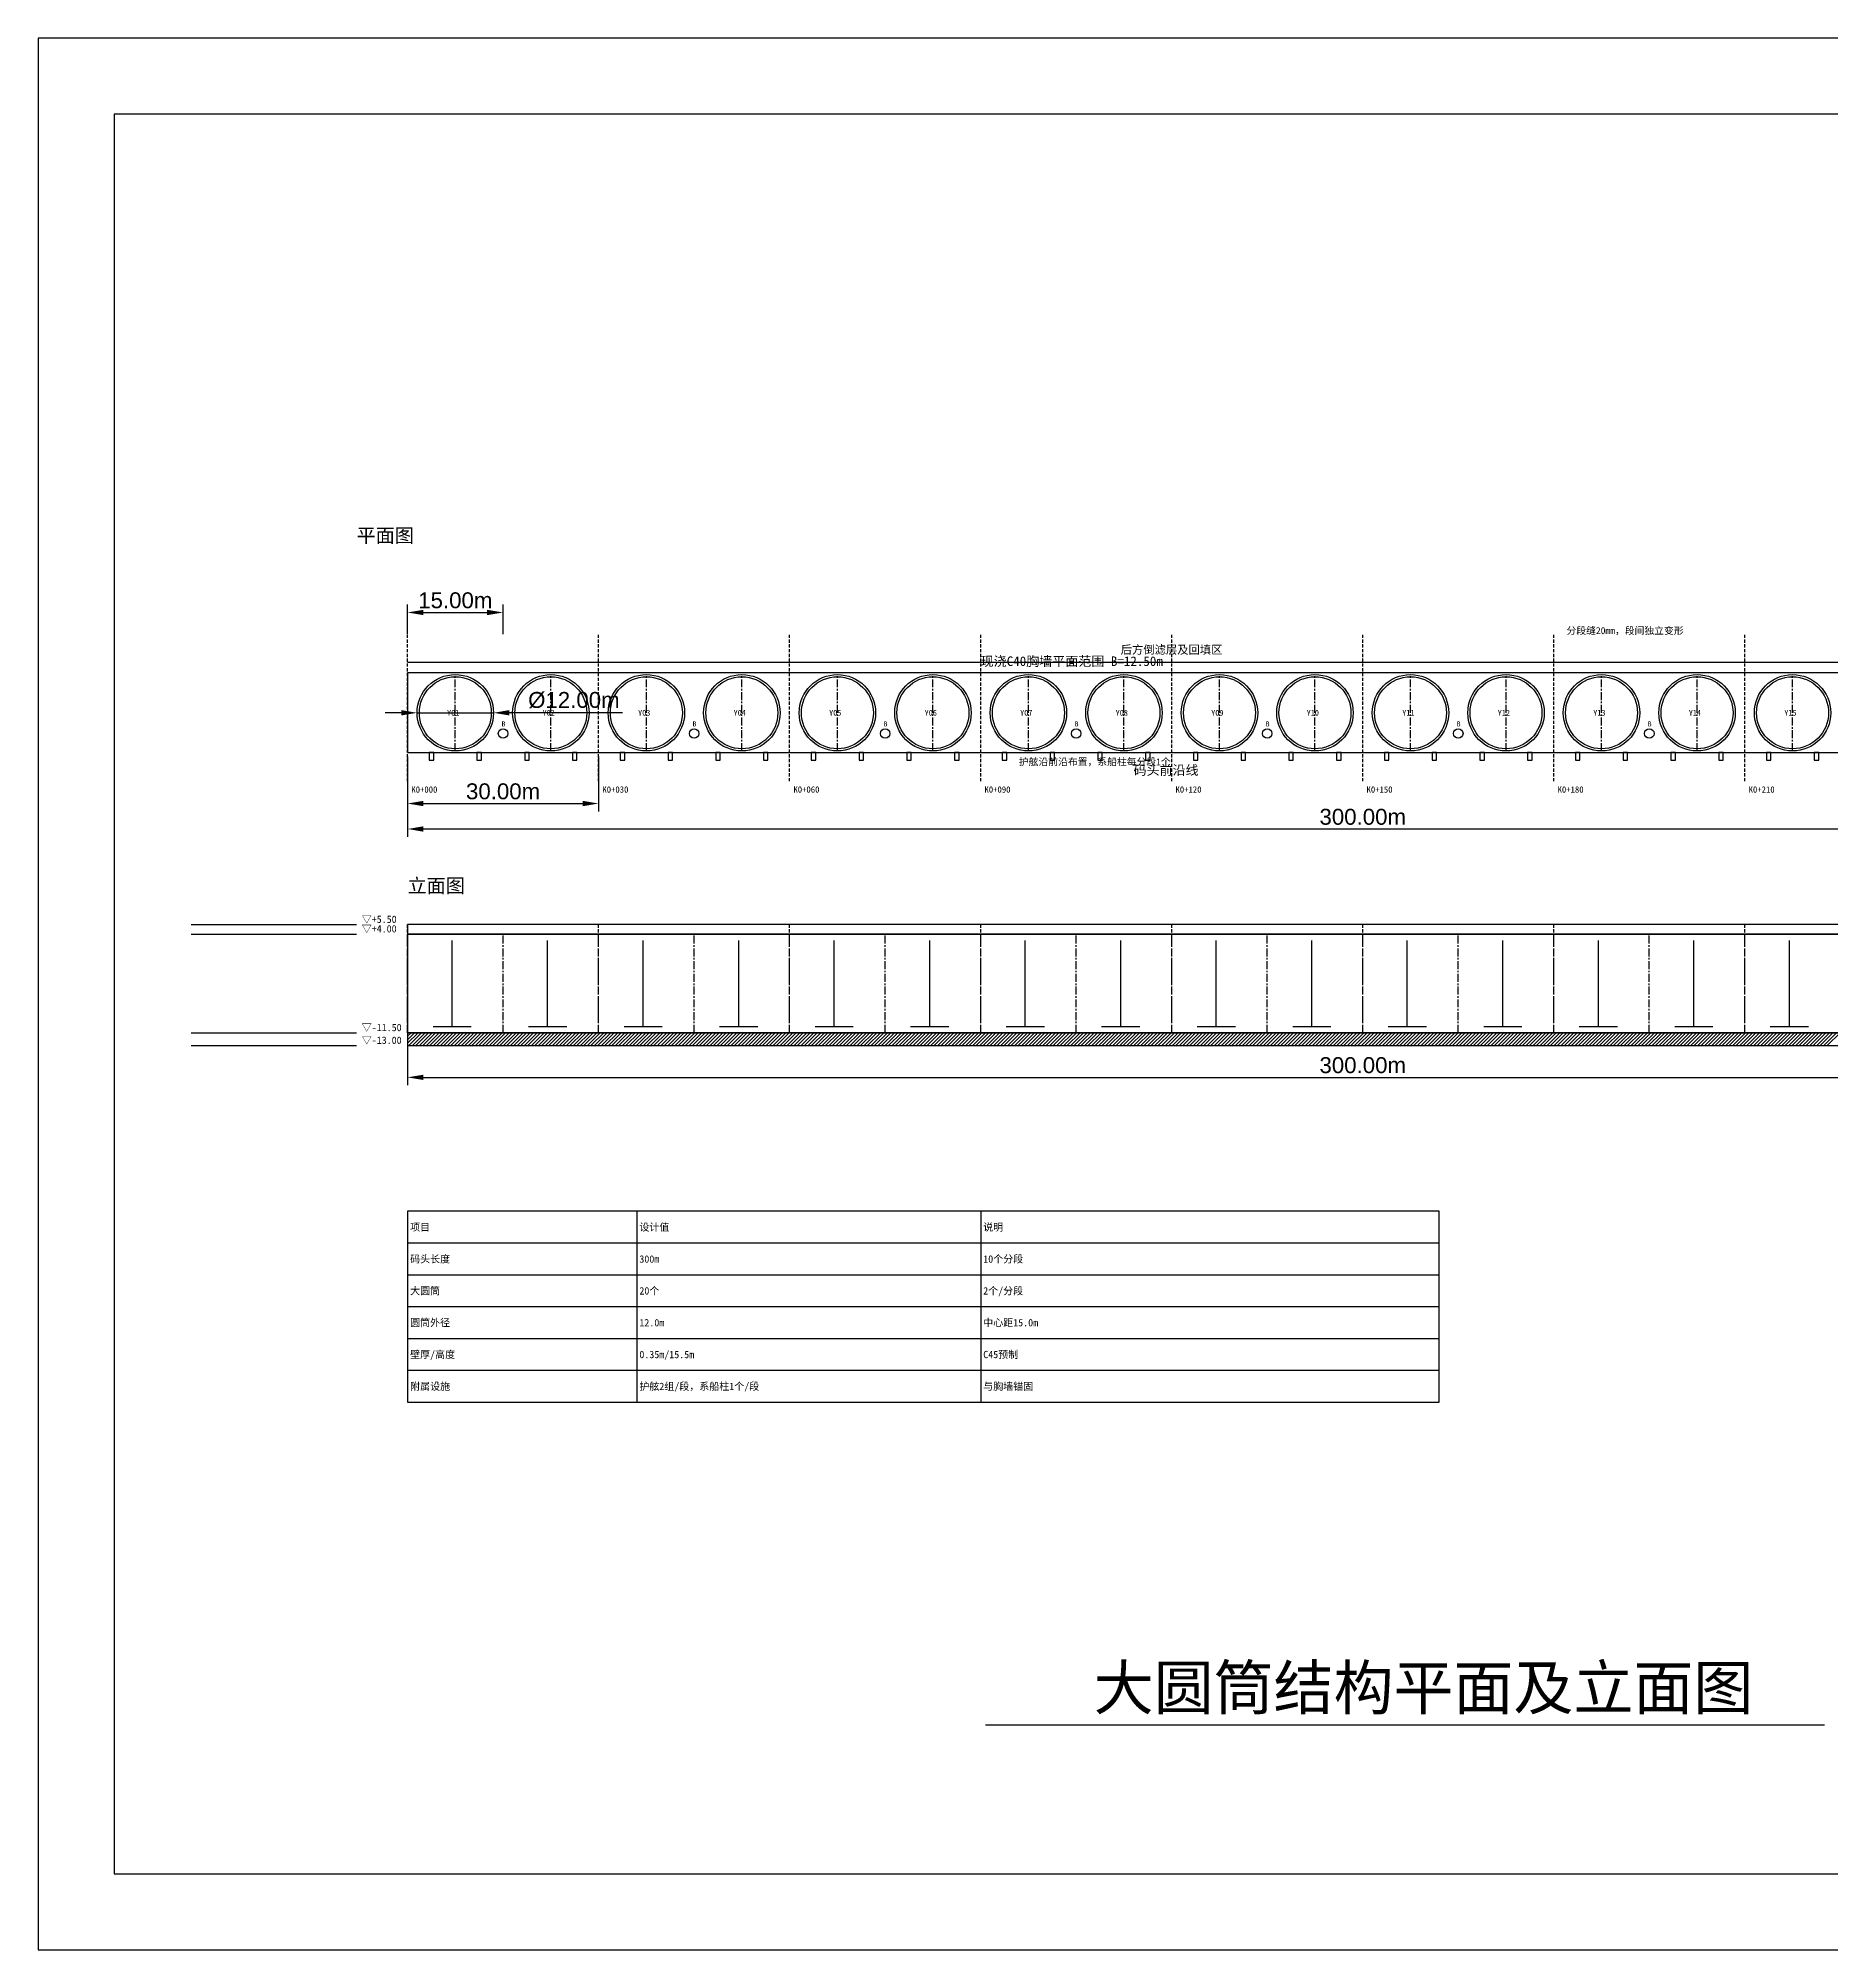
# Model space of a CAD drawing. Header units: metres. Extents: x -58 to 367, y -188 to 112.
# Drawn here: x -58 to 223.5, y -188 to 112.2 of the extents above; entities that cross this region are included whole.
import ezdxf

# ---------------------------------------------------------------- set-up
doc = ezdxf.new("R2010")
doc.units = ezdxf.units.M
doc.linetypes.add('CENTER', pattern=[2, 1.25, -0.25, 0.25, -0.25])
doc.linetypes.add('DASHED', pattern=[0.75, 0.5, -0.25])
for name, color, linetype in [('BACKFILL', 7, 'Continuous'), ('BORDER', 7, 'Continuous'), ('CENTER', 7, 'Continuous'), ('CUT', 7, 'Continuous'), ('CYLINDER', 7, 'Continuous'), ('DIM', 7, 'Continuous'), ('EQUIPMENT', 7, 'Continuous'), ('FOUNDATION', 7, 'Continuous'), ('HATCH', 7, 'Continuous'), ('LEVEL', 7, 'Continuous'), ('STRUCTURE', 7, 'Continuous'), ('TEXT', 7, 'Continuous')]:
    doc.layers.add(name, color=color, linetype=linetype)
doc.styles.add('CN-SIMSUN', font='SimSun.ttf')
doc.styles.get("Standard").update_dxf_attribs({"font": 'arial.ttf'})
doc.dimstyles.new('ISO-25', dxfattribs={"dimtxt": 2.5, "dimasz": 2.5, "dimexe": 1.25, "dimexo": 0.625, "dimtad": 1, "dimtxsty": 'Standard', "dimcen": 2.5, "dimadec": 0, "dimazin": 0, "dimtfac": 1, "dimtmove": 0, "dimatfit": 3, "dimfxl": 1, "dimarcsym": 0})

# ---------------------------------------------------------------- blocks, each defined once
blk = doc.blocks.new('*D1')
at = {"layer": 'Defpoints', "color": 0, "transparency": 16777216}
for p in [(0, 0), (300, 0), (300, -12)]:
    blk.add_point(p, dxfattribs=at)
at = {"layer": 'DIM', "color": 0, "lineweight": -2, "transparency": 16777216}
for p, q in [((0, -0.62), (0, -13.25)), ((300, -0.62), (300, -13.25)), ((2.5, -12), (297.5, -12))]:
    blk.add_line(p, q, dxfattribs=at)
at = {"layer": 'DIM', "color": 0, "transparency": 16777216}
for points in [[(2.5, -11.58), (2.5, -12.42), (0, -12)], [(297.5, -11.58), (297.5, -12.42), (300, -12)]]:
    blk.add_solid(points, dxfattribs=at)
at = {"layer": 'DIM', "color": 0, "transparency": 16777216, "insert": (150, -10.1), "char_height": 2.5, "attachment_point": 5}
blk.add_mtext('300.00m', dxfattribs=at)
blk = doc.blocks.new('*D2')
at = {"layer": 'Defpoints', "color": 0, "transparency": 16777216}
for p in [(0, 0), (30, 0), (30, -8)]:
    blk.add_point(p, dxfattribs=at)
at = {"layer": 'DIM', "color": 0, "lineweight": -2, "transparency": 16777216}
for p, q in [((0, -0.62), (0, -9.25)), ((30, -0.62), (30, -9.25)), ((2.5, -8), (27.5, -8))]:
    blk.add_line(p, q, dxfattribs=at)
at = {"layer": 'DIM', "color": 0, "transparency": 16777216}
for points in [[(2.5, -7.58), (2.5, -8.42), (0, -8)], [(27.5, -7.58), (27.5, -8.42), (30, -8)]]:
    blk.add_solid(points, dxfattribs=at)
at = {"layer": 'DIM', "color": 0, "transparency": 16777216, "insert": (15, -6.1), "char_height": 2.5, "attachment_point": 5}
blk.add_mtext('30.00m', dxfattribs=at)
blk = doc.blocks.new('*D3')
at = {"layer": 'Defpoints', "color": 0, "transparency": 16777216}
for p in [(15, 22), (0, 18), (15, 18)]:
    blk.add_point(p, dxfattribs=at)
at = {"layer": 'DIM', "color": 0, "lineweight": -2, "transparency": 16777216}
for p, q in [((0, 18.62), (0, 23.25)), ((2.5, 22), (12.5, 22)), ((15, 18.62), (15, 23.25))]:
    blk.add_line(p, q, dxfattribs=at)
at = {"layer": 'DIM', "color": 0, "transparency": 16777216}
for points in [[(2.5, 22.42), (2.5, 21.58), (0, 22)], [(12.5, 22.42), (12.5, 21.58), (15, 22)]]:
    blk.add_solid(points, dxfattribs=at)
at = {"layer": 'DIM', "color": 0, "transparency": 16777216, "insert": (7.5, 23.9), "char_height": 2.5, "attachment_point": 5}
blk.add_mtext('15.00m', dxfattribs=at)
blk = doc.blocks.new('*D5')
at = {"layer": 'Defpoints', "color": 0, "transparency": 16777216}
for p in [(1.5, 6.25), (13.5, 6.25)]:
    blk.add_point(p, dxfattribs=at)
at = {"layer": 'DIM', "color": 0, "lineweight": -2, "transparency": 16777216}
for p, q in [((-1, 6.25), (-3.5, 6.25)), ((1.5, 6.25), (13.5, 6.25)), ((33.75, 6.25), (16, 6.25))]:
    blk.add_line(p, q, dxfattribs=at)
at = {"layer": 'DIM', "color": 0, "transparency": 16777216}
for points in [[(-1, 6.67), (-1, 5.83), (1.5, 6.25)], [(16, 6.67), (16, 5.83), (13.5, 6.25)]]:
    blk.add_solid(points, dxfattribs=at)
at = {"layer": 'DIM', "color": 0, "transparency": 16777216, "insert": (26.12, 8.22), "char_height": 2.5, "attachment_point": 5}
blk.add_mtext('%%c12.00m', dxfattribs=at)
blk = doc.blocks.new('*D7')
at = {"layer": 'Defpoints', "color": 0, "transparency": 16777216}
for p in [(0, -44), (300, -44), (300, -51)]:
    blk.add_point(p, dxfattribs=at)
at = {"layer": 'DIM', "color": 0, "lineweight": -2, "transparency": 16777216}
for p, q in [((0, -44.62), (0, -52.25)), ((300, -44.62), (300, -52.25)), ((2.5, -51), (297.5, -51))]:
    blk.add_line(p, q, dxfattribs=at)
at = {"layer": 'DIM', "color": 0, "transparency": 16777216}
for points in [[(2.5, -50.58), (2.5, -51.42), (0, -51)], [(297.5, -50.58), (297.5, -51.42), (300, -51)]]:
    blk.add_solid(points, dxfattribs=at)
at = {"layer": 'DIM', "color": 0, "transparency": 16777216, "insert": (150, -49.1), "char_height": 2.5, "attachment_point": 5}
blk.add_mtext('300.00m', dxfattribs=at)

msp = doc.modelspace()

# ---------------------------------------------------------------- linework, layer by layer
at = {"layer": 'BACKFILL'}
msp.add_line((0, 14.2), (300, 14.2), dxfattribs=at)
at = {"layer": 'BORDER'}
for p, q in [((36, -72), (36, -102)), ((90, -72), (90, -102)), ((0, -77), (162, -77)), ((0, -82), (162, -82)), ((0, -87), (162, -87)), ((0, -92), (162, -92)), ((0, -97), (162, -97)), ((90.75, -152.701), (222.5, -152.701))]:
    msp.add_line(p, q, dxfattribs=at)
for points in [[(-58, -188), (367, -188), (367, 112.178), (-58, 112.178), (-58, -188)], [(-46.1, -176.1), (355.1, -176.1), (355.1, 100.278), (-46.1, 100.278), (-46.1, -176.1)], [(0, -102), (162, -102), (162, -72), (0, -72), (0, -102)]]:
    msp.add_lwpolyline(points, close=True, dxfattribs=at)
at = {"layer": 'CENTER', "linetype": 'CENTER'}
for p, q in [((7.5, 0.25), (7.5, 12.25)), ((22.5, 0.25), (22.5, 12.25)), ((37.5, 0.25), (37.5, 12.25)), ((52.5, 0.25), (52.5, 12.25)), ((67.5, 0.25), (67.5, 12.25)), ((82.5, 0.25), (82.5, 12.25)), ((97.5, 0.25), (97.5, 12.25)), ((112.5, 0.25), (112.5, 12.25)), ((127.5, 0.25), (127.5, 12.25)), ((142.5, 0.25), (142.5, 12.25)), ((157.5, 0.25), (157.5, 12.25)), ((172.5, 0.25), (172.5, 12.25)), ((187.5, 0.25), (187.5, 12.25)), ((202.5, 0.25), (202.5, 12.25)), ((217.5, 0.25), (217.5, 12.25)), ((0, -44), (0, -28.5)), ((15, -44), (15, -28.5)), ((30, -44), (30, -28.5)), ((45, -44), (45, -28.5)), ((60, -44), (60, -28.5)), ((75, -44), (75, -28.5)), ((90, -44), (90, -28.5)), ((105, -44), (105, -28.5)), ((120, -44), (120, -28.5)), ((135, -44), (135, -28.5)), ((150, -44), (150, -28.5)), ((165, -44), (165, -28.5)), ((180, -44), (180, -28.5)), ((195, -44), (195, -28.5)), ((210, -44), (210, -28.5))]:
    msp.add_line(p, q, dxfattribs=at)
at = {"layer": 'CENTER'}
for p, q in [((7, -43), (7, -29.5)), ((22, -43), (22, -29.5)), ((37, -43), (37, -29.5)), ((52, -43), (52, -29.5)), ((67, -43), (67, -29.5)), ((82, -43), (82, -29.5)), ((97, -43), (97, -29.5)), ((112, -43), (112, -29.5)), ((127, -43), (127, -29.5)), ((142, -43), (142, -29.5)), ((157, -43), (157, -29.5)), ((172, -43), (172, -29.5)), ((187, -43), (187, -29.5)), ((202, -43), (202, -29.5)), ((217, -43), (217, -29.5)), ((4, -43), (10, -43)), ((19, -43), (25, -43)), ((34, -43), (40, -43)), ((49, -43), (55, -43)), ((64, -43), (70, -43)), ((79, -43), (85, -43)), ((94, -43), (100, -43)), ((109, -43), (115, -43)), ((124, -43), (130, -43)), ((139, -43), (145, -43)), ((154, -43), (160, -43)), ((169, -43), (175, -43)), ((184, -43), (190, -43)), ((199, -43), (205, -43)), ((214, -43), (220, -43))]:
    msp.add_line(p, q, dxfattribs=at)
at = {"layer": 'CUT', "linetype": 'DASHED'}
for p, q in [((0, -4.5), (0, 18.5)), ((30, -4.5), (30, 18.5)), ((60, -4.5), (60, 18.5)), ((90, -4.5), (90, 18.5)), ((120, -4.5), (120, 18.5)), ((150, -4.5), (150, 18.5)), ((180, -4.5), (180, 18.5)), ((210, -4.5), (210, 18.5)), ((0, -44), (0, -27)), ((30, -44), (30, -27)), ((60, -44), (60, -27)), ((90, -44), (90, -27)), ((120, -44), (120, -27)), ((150, -44), (150, -27)), ((180, -44), (180, -27)), ((210, -44), (210, -27))]:
    msp.add_line(p, q, dxfattribs=at)
at = {"layer": 'CYLINDER'}
msp.add_lwpolyline([(0, -44), (300, -44), (300, -28.5), (0, -28.5), (0, -44)], close=True, dxfattribs=at)
for centre, radius in [((7.5, 6.25), 6), ((22.5, 6.25), 6), ((37.5, 6.25), 6), ((52.5, 6.25), 6), ((67.5, 6.25), 6), ((82.5, 6.25), 6), ((97.5, 6.25), 6), ((112.5, 6.25), 6), ((127.5, 6.25), 6), ((142.5, 6.25), 6), ((157.5, 6.25), 6), ((172.5, 6.25), 6), ((187.5, 6.25), 6), ((202.5, 6.25), 6), ((217.5, 6.25), 6), ((7.5, 6.25), 5.65), ((22.5, 6.25), 5.65), ((37.5, 6.25), 5.65), ((52.5, 6.25), 5.65), ((67.5, 6.25), 5.65), ((82.5, 6.25), 5.65), ((97.5, 6.25), 5.65), ((112.5, 6.25), 5.65), ((127.5, 6.25), 5.65), ((142.5, 6.25), 5.65), ((157.5, 6.25), 5.65), ((172.5, 6.25), 5.65), ((187.5, 6.25), 5.65), ((202.5, 6.25), 5.65), ((217.5, 6.25), 5.65)]:
    msp.add_circle(centre, radius, dxfattribs=at)
at = {"layer": 'EQUIPMENT'}
for points in [[(3.4, -1.2), (4.1, -1.2), (4.1, 0), (3.4, 0), (3.4, -1.2)], [(10.9, -1.2), (11.6, -1.2), (11.6, 0), (10.9, 0), (10.9, -1.2)], [(18.4, -1.2), (19.1, -1.2), (19.1, 0), (18.4, 0), (18.4, -1.2)], [(25.9, -1.2), (26.6, -1.2), (26.6, 0), (25.9, 0), (25.9, -1.2)], [(33.4, -1.2), (34.1, -1.2), (34.1, 0), (33.4, 0), (33.4, -1.2)], [(40.9, -1.2), (41.6, -1.2), (41.6, 0), (40.9, 0), (40.9, -1.2)], [(48.4, -1.2), (49.1, -1.2), (49.1, 0), (48.4, 0), (48.4, -1.2)], [(55.9, -1.2), (56.6, -1.2), (56.6, 0), (55.9, 0), (55.9, -1.2)], [(63.4, -1.2), (64.1, -1.2), (64.1, 0), (63.4, 0), (63.4, -1.2)], [(70.9, -1.2), (71.6, -1.2), (71.6, 0), (70.9, 0), (70.9, -1.2)], [(78.4, -1.2), (79.1, -1.2), (79.1, 0), (78.4, 0), (78.4, -1.2)], [(85.9, -1.2), (86.6, -1.2), (86.6, 0), (85.9, 0), (85.9, -1.2)], [(93.4, -1.2), (94.1, -1.2), (94.1, 0), (93.4, 0), (93.4, -1.2)], [(100.9, -1.2), (101.6, -1.2), (101.6, 0), (100.9, 0), (100.9, -1.2)], [(108.4, -1.2), (109.1, -1.2), (109.1, 0), (108.4, 0), (108.4, -1.2)], [(115.9, -1.2), (116.6, -1.2), (116.6, 0), (115.9, 0), (115.9, -1.2)], [(123.4, -1.2), (124.1, -1.2), (124.1, 0), (123.4, 0), (123.4, -1.2)], [(130.9, -1.2), (131.6, -1.2), (131.6, 0), (130.9, 0), (130.9, -1.2)], [(138.4, -1.2), (139.1, -1.2), (139.1, 0), (138.4, 0), (138.4, -1.2)], [(145.9, -1.2), (146.6, -1.2), (146.6, 0), (145.9, 0), (145.9, -1.2)], [(153.4, -1.2), (154.1, -1.2), (154.1, 0), (153.4, 0), (153.4, -1.2)], [(160.9, -1.2), (161.6, -1.2), (161.6, 0), (160.9, 0), (160.9, -1.2)], [(168.4, -1.2), (169.1, -1.2), (169.1, 0), (168.4, 0), (168.4, -1.2)], [(175.9, -1.2), (176.6, -1.2), (176.6, 0), (175.9, 0), (175.9, -1.2)], [(183.4, -1.2), (184.1, -1.2), (184.1, 0), (183.4, 0), (183.4, -1.2)], [(190.9, -1.2), (191.6, -1.2), (191.6, 0), (190.9, 0), (190.9, -1.2)], [(198.4, -1.2), (199.1, -1.2), (199.1, 0), (198.4, 0), (198.4, -1.2)], [(205.9, -1.2), (206.6, -1.2), (206.6, 0), (205.9, 0), (205.9, -1.2)], [(213.4, -1.2), (214.1, -1.2), (214.1, 0), (213.4, 0), (213.4, -1.2)], [(220.9, -1.2), (221.6, -1.2), (221.6, 0), (220.9, 0), (220.9, -1.2)]]:
    msp.add_lwpolyline(points, close=True, dxfattribs=at)
for centre in [(15, 3), (45, 3), (75, 3), (105, 3), (135, 3), (165, 3), (195, 3)]:
    msp.add_circle(centre, 0.75, dxfattribs=at)
at = {"layer": 'FOUNDATION'}
msp.add_lwpolyline([(0, -46), (300, -46), (300, -44), (0, -44), (0, -46)], close=True, dxfattribs=at)
at = {"layer": 'HATCH'}
for p, q in [((0, -44), (0, -44)), ((0, -44.55), (0.55, -44)), ((0, -45.1), (1.1, -44)), ((0, -45.65), (1.65, -44)), ((0.2, -46), (2.2, -44)), ((0.75, -46), (2.75, -44)), ((1.3, -46), (3.3, -44)), ((1.85, -46), (3.85, -44)), ((2.4, -46), (4.4, -44)), ((2.95, -46), (4.95, -44)), ((3.5, -46), (5.5, -44)), ((4.05, -46), (6.05, -44)), ((4.6, -46), (6.6, -44)), ((5.15, -46), (7.15, -44)), ((5.7, -46), (7.7, -44)), ((6.25, -46), (8.25, -44)), ((6.8, -46), (8.8, -44)), ((7.35, -46), (9.35, -44)), ((7.9, -46), (9.9, -44)), ((8.45, -46), (10.45, -44)), ((9, -46), (11, -44)), ((9.55, -46), (11.55, -44)), ((10.1, -46), (12.1, -44)), ((10.65, -46), (12.65, -44)), ((11.2, -46), (13.2, -44)), ((11.75, -46), (13.75, -44)), ((12.3, -46), (14.3, -44)), ((12.85, -46), (14.85, -44)), ((13.4, -46), (15.4, -44)), ((13.95, -46), (15.95, -44)), ((14.5, -46), (16.5, -44)), ((15.05, -46), (17.05, -44)), ((15.6, -46), (17.6, -44)), ((16.15, -46), (18.15, -44)), ((16.7, -46), (18.7, -44)), ((17.25, -46), (19.25, -44)), ((17.8, -46), (19.8, -44)), ((18.35, -46), (20.35, -44)), ((18.9, -46), (20.9, -44)), ((19.45, -46), (21.45, -44)), ((20, -46), (22, -44)), ((20.55, -46), (22.55, -44)), ((21.1, -46), (23.1, -44)), ((21.65, -46), (23.65, -44)), ((22.2, -46), (24.2, -44)), ((22.75, -46), (24.75, -44)), ((23.3, -46), (25.3, -44)), ((23.85, -46), (25.85, -44)), ((24.4, -46), (26.4, -44)), ((24.95, -46), (26.95, -44)), ((25.5, -46), (27.5, -44)), ((26.05, -46), (28.05, -44)), ((26.6, -46), (28.6, -44)), ((27.15, -46), (29.15, -44)), ((27.7, -46), (29.7, -44)), ((28.25, -46), (30.25, -44)), ((28.8, -46), (30.8, -44)), ((29.35, -46), (31.35, -44)), ((29.9, -46), (31.9, -44)), ((30.45, -46), (32.45, -44)), ((31, -46), (33, -44)), ((31.55, -46), (33.55, -44)), ((32.1, -46), (34.1, -44)), ((32.65, -46), (34.65, -44)), ((33.2, -46), (35.2, -44)), ((33.75, -46), (35.75, -44)), ((34.3, -46), (36.3, -44)), ((34.85, -46), (36.85, -44)), ((35.4, -46), (37.4, -44)), ((35.95, -46), (37.95, -44)), ((36.5, -46), (38.5, -44)), ((37.05, -46), (39.05, -44)), ((37.6, -46), (39.6, -44)), ((38.15, -46), (40.15, -44)), ((38.7, -46), (40.7, -44)), ((39.25, -46), (41.25, -44)), ((39.8, -46), (41.8, -44)), ((40.35, -46), (42.35, -44)), ((40.9, -46), (42.9, -44)), ((41.45, -46), (43.45, -44)), ((42, -46), (44, -44)), ((42.55, -46), (44.55, -44)), ((43.1, -46), (45.1, -44)), ((43.65, -46), (45.65, -44)), ((44.2, -46), (46.2, -44)), ((44.75, -46), (46.75, -44)), ((45.3, -46), (47.3, -44)), ((45.85, -46), (47.85, -44)), ((46.4, -46), (48.4, -44)), ((46.95, -46), (48.95, -44)), ((47.5, -46), (49.5, -44)), ((48.05, -46), (50.05, -44)), ((48.6, -46), (50.6, -44)), ((49.15, -46), (51.15, -44)), ((49.7, -46), (51.7, -44)), ((50.25, -46), (52.25, -44)), ((50.8, -46), (52.8, -44)), ((51.35, -46), (53.35, -44)), ((51.9, -46), (53.9, -44)), ((52.45, -46), (54.45, -44)), ((53, -46), (55, -44)), ((53.55, -46), (55.55, -44)), ((54.1, -46), (56.1, -44)), ((54.65, -46), (56.65, -44)), ((55.2, -46), (57.2, -44)), ((55.75, -46), (57.75, -44)), ((56.3, -46), (58.3, -44)), ((56.85, -46), (58.85, -44)), ((57.4, -46), (59.4, -44)), ((57.95, -46), (59.95, -44)), ((58.5, -46), (60.5, -44)), ((59.05, -46), (61.05, -44)), ((59.6, -46), (61.6, -44)), ((60.15, -46), (62.15, -44)), ((60.7, -46), (62.7, -44)), ((61.25, -46), (63.25, -44)), ((61.8, -46), (63.8, -44)), ((62.35, -46), (64.35, -44)), ((62.9, -46), (64.9, -44)), ((63.45, -46), (65.45, -44)), ((64, -46), (66, -44)), ((64.55, -46), (66.55, -44)), ((65.1, -46), (67.1, -44)), ((65.65, -46), (67.65, -44)), ((66.2, -46), (68.2, -44)), ((66.75, -46), (68.75, -44)), ((67.3, -46), (69.3, -44)), ((67.85, -46), (69.85, -44)), ((68.4, -46), (70.4, -44)), ((68.95, -46), (70.95, -44)), ((69.5, -46), (71.5, -44)), ((70.05, -46), (72.05, -44)), ((70.6, -46), (72.6, -44)), ((71.15, -46), (73.15, -44)), ((71.7, -46), (73.7, -44)), ((72.25, -46), (74.25, -44)), ((72.8, -46), (74.8, -44)), ((73.35, -46), (75.35, -44)), ((73.9, -46), (75.9, -44)), ((74.45, -46), (76.45, -44)), ((75, -46), (77, -44)), ((75.55, -46), (77.55, -44)), ((76.1, -46), (78.1, -44)), ((76.65, -46), (78.65, -44)), ((77.2, -46), (79.2, -44)), ((77.75, -46), (79.75, -44)), ((78.3, -46), (80.3, -44)), ((78.85, -46), (80.85, -44)), ((79.4, -46), (81.4, -44)), ((79.95, -46), (81.95, -44)), ((80.5, -46), (82.5, -44)), ((81.05, -46), (83.05, -44)), ((81.6, -46), (83.6, -44)), ((82.15, -46), (84.15, -44)), ((82.7, -46), (84.7, -44)), ((83.25, -46), (85.25, -44)), ((83.8, -46), (85.8, -44)), ((84.35, -46), (86.35, -44)), ((84.9, -46), (86.9, -44)), ((85.45, -46), (87.45, -44)), ((86, -46), (88, -44)), ((86.55, -46), (88.55, -44)), ((87.1, -46), (89.1, -44)), ((87.65, -46), (89.65, -44)), ((88.2, -46), (90.2, -44)), ((88.75, -46), (90.75, -44)), ((89.3, -46), (91.3, -44)), ((89.85, -46), (91.85, -44)), ((90.4, -46), (92.4, -44)), ((90.95, -46), (92.95, -44)), ((91.5, -46), (93.5, -44)), ((92.05, -46), (94.05, -44)), ((92.6, -46), (94.6, -44)), ((93.15, -46), (95.15, -44)), ((93.7, -46), (95.7, -44)), ((94.25, -46), (96.25, -44)), ((94.8, -46), (96.8, -44)), ((95.35, -46), (97.35, -44)), ((95.9, -46), (97.9, -44)), ((96.45, -46), (98.45, -44)), ((97, -46), (99, -44)), ((97.55, -46), (99.55, -44)), ((98.1, -46), (100.1, -44)), ((98.65, -46), (100.65, -44)), ((99.2, -46), (101.2, -44)), ((99.75, -46), (101.75, -44)), ((100.3, -46), (102.3, -44)), ((100.85, -46), (102.85, -44)), ((101.4, -46), (103.4, -44)), ((101.95, -46), (103.95, -44)), ((102.5, -46), (104.5, -44)), ((103.05, -46), (105.05, -44)), ((103.6, -46), (105.6, -44)), ((104.15, -46), (106.15, -44)), ((104.7, -46), (106.7, -44)), ((105.25, -46), (107.25, -44)), ((105.8, -46), (107.8, -44)), ((106.35, -46), (108.35, -44)), ((106.9, -46), (108.9, -44)), ((107.45, -46), (109.45, -44)), ((108, -46), (110, -44)), ((108.55, -46), (110.55, -44)), ((109.1, -46), (111.1, -44)), ((109.65, -46), (111.65, -44)), ((110.2, -46), (112.2, -44)), ((110.75, -46), (112.75, -44)), ((111.3, -46), (113.3, -44)), ((111.85, -46), (113.85, -44)), ((112.4, -46), (114.4, -44)), ((112.95, -46), (114.95, -44)), ((113.5, -46), (115.5, -44)), ((114.05, -46), (116.05, -44)), ((114.6, -46), (116.6, -44)), ((115.15, -46), (117.15, -44)), ((115.7, -46), (117.7, -44)), ((116.25, -46), (118.25, -44)), ((116.8, -46), (118.8, -44)), ((117.35, -46), (119.35, -44)), ((117.9, -46), (119.9, -44)), ((118.45, -46), (120.45, -44)), ((119, -46), (121, -44)), ((119.55, -46), (121.55, -44)), ((120.1, -46), (122.1, -44)), ((120.65, -46), (122.65, -44)), ((121.2, -46), (123.2, -44)), ((121.75, -46), (123.75, -44)), ((122.3, -46), (124.3, -44)), ((122.85, -46), (124.85, -44)), ((123.4, -46), (125.4, -44)), ((123.95, -46), (125.95, -44)), ((124.5, -46), (126.5, -44)), ((125.05, -46), (127.05, -44)), ((125.6, -46), (127.6, -44)), ((126.15, -46), (128.15, -44)), ((126.7, -46), (128.7, -44)), ((127.25, -46), (129.25, -44)), ((127.8, -46), (129.8, -44)), ((128.35, -46), (130.35, -44)), ((128.9, -46), (130.9, -44)), ((129.45, -46), (131.45, -44)), ((130, -46), (132, -44)), ((130.55, -46), (132.55, -44)), ((131.1, -46), (133.1, -44)), ((131.65, -46), (133.65, -44)), ((132.2, -46), (134.2, -44)), ((132.75, -46), (134.75, -44)), ((133.3, -46), (135.3, -44)), ((133.85, -46), (135.85, -44)), ((134.4, -46), (136.4, -44)), ((134.95, -46), (136.95, -44)), ((135.5, -46), (137.5, -44)), ((136.05, -46), (138.05, -44)), ((136.6, -46), (138.6, -44)), ((137.15, -46), (139.15, -44)), ((137.7, -46), (139.7, -44)), ((138.25, -46), (140.25, -44)), ((138.8, -46), (140.8, -44)), ((139.35, -46), (141.35, -44)), ((139.9, -46), (141.9, -44)), ((140.45, -46), (142.45, -44)), ((141, -46), (143, -44)), ((141.55, -46), (143.55, -44)), ((142.1, -46), (144.1, -44)), ((142.65, -46), (144.65, -44)), ((143.2, -46), (145.2, -44)), ((143.75, -46), (145.75, -44)), ((144.3, -46), (146.3, -44)), ((144.85, -46), (146.85, -44)), ((145.4, -46), (147.4, -44)), ((145.95, -46), (147.95, -44)), ((146.5, -46), (148.5, -44)), ((147.05, -46), (149.05, -44)), ((147.6, -46), (149.6, -44)), ((148.15, -46), (150.15, -44)), ((148.7, -46), (150.7, -44)), ((149.25, -46), (151.25, -44)), ((149.8, -46), (151.8, -44)), ((150.35, -46), (152.35, -44)), ((150.9, -46), (152.9, -44)), ((151.45, -46), (153.45, -44)), ((152, -46), (154, -44)), ((152.55, -46), (154.55, -44)), ((153.1, -46), (155.1, -44)), ((153.65, -46), (155.65, -44)), ((154.2, -46), (156.2, -44)), ((154.75, -46), (156.75, -44)), ((155.3, -46), (157.3, -44)), ((155.85, -46), (157.85, -44)), ((156.4, -46), (158.4, -44)), ((156.95, -46), (158.95, -44)), ((157.5, -46), (159.5, -44)), ((158.05, -46), (160.05, -44)), ((158.6, -46), (160.6, -44)), ((159.15, -46), (161.15, -44)), ((159.7, -46), (161.7, -44)), ((160.25, -46), (162.25, -44)), ((160.8, -46), (162.8, -44)), ((161.35, -46), (163.35, -44)), ((161.9, -46), (163.9, -44)), ((162.45, -46), (164.45, -44)), ((163, -46), (165, -44)), ((163.55, -46), (165.55, -44)), ((164.1, -46), (166.1, -44)), ((164.65, -46), (166.65, -44)), ((165.2, -46), (167.2, -44)), ((165.75, -46), (167.75, -44)), ((166.3, -46), (168.3, -44)), ((166.85, -46), (168.85, -44)), ((167.4, -46), (169.4, -44)), ((167.95, -46), (169.95, -44)), ((168.5, -46), (170.5, -44)), ((169.05, -46), (171.05, -44)), ((169.6, -46), (171.6, -44)), ((170.15, -46), (172.15, -44)), ((170.7, -46), (172.7, -44)), ((171.25, -46), (173.25, -44)), ((171.8, -46), (173.8, -44)), ((172.35, -46), (174.35, -44)), ((172.9, -46), (174.9, -44)), ((173.45, -46), (175.45, -44)), ((174, -46), (176, -44)), ((174.55, -46), (176.55, -44)), ((175.1, -46), (177.1, -44)), ((175.65, -46), (177.65, -44)), ((176.2, -46), (178.2, -44)), ((176.75, -46), (178.75, -44)), ((177.3, -46), (179.3, -44)), ((177.85, -46), (179.85, -44)), ((178.4, -46), (180.4, -44)), ((178.95, -46), (180.95, -44)), ((179.5, -46), (181.5, -44)), ((180.05, -46), (182.05, -44)), ((180.6, -46), (182.6, -44)), ((181.15, -46), (183.15, -44)), ((181.7, -46), (183.7, -44)), ((182.25, -46), (184.25, -44)), ((182.8, -46), (184.8, -44)), ((183.35, -46), (185.35, -44)), ((183.9, -46), (185.9, -44)), ((184.45, -46), (186.45, -44)), ((185, -46), (187, -44)), ((185.55, -46), (187.55, -44)), ((186.1, -46), (188.1, -44)), ((186.65, -46), (188.65, -44)), ((187.2, -46), (189.2, -44)), ((187.75, -46), (189.75, -44)), ((188.3, -46), (190.3, -44)), ((188.85, -46), (190.85, -44)), ((189.4, -46), (191.4, -44)), ((189.95, -46), (191.95, -44)), ((190.5, -46), (192.5, -44)), ((191.05, -46), (193.05, -44)), ((191.6, -46), (193.6, -44)), ((192.15, -46), (194.15, -44)), ((192.7, -46), (194.7, -44)), ((193.25, -46), (195.25, -44)), ((193.8, -46), (195.8, -44)), ((194.35, -46), (196.35, -44)), ((194.9, -46), (196.9, -44)), ((195.45, -46), (197.45, -44)), ((196, -46), (198, -44)), ((196.55, -46), (198.55, -44)), ((197.1, -46), (199.1, -44)), ((197.65, -46), (199.65, -44)), ((198.2, -46), (200.2, -44)), ((198.75, -46), (200.75, -44)), ((199.3, -46), (201.3, -44)), ((199.85, -46), (201.85, -44)), ((200.4, -46), (202.4, -44)), ((200.95, -46), (202.95, -44)), ((201.5, -46), (203.5, -44)), ((202.05, -46), (204.05, -44)), ((202.6, -46), (204.6, -44)), ((203.15, -46), (205.15, -44)), ((203.7, -46), (205.7, -44)), ((204.25, -46), (206.25, -44)), ((204.8, -46), (206.8, -44)), ((205.35, -46), (207.35, -44)), ((205.9, -46), (207.9, -44)), ((206.45, -46), (208.45, -44)), ((207, -46), (209, -44)), ((207.55, -46), (209.55, -44)), ((208.1, -46), (210.1, -44)), ((208.65, -46), (210.65, -44)), ((209.2, -46), (211.2, -44)), ((209.75, -46), (211.75, -44)), ((210.3, -46), (212.3, -44)), ((210.85, -46), (212.85, -44)), ((211.4, -46), (213.4, -44)), ((211.95, -46), (213.95, -44)), ((212.5, -46), (214.5, -44)), ((213.05, -46), (215.05, -44)), ((213.6, -46), (215.6, -44)), ((214.15, -46), (216.15, -44)), ((214.7, -46), (216.7, -44)), ((215.25, -46), (217.25, -44)), ((215.8, -46), (217.8, -44)), ((216.35, -46), (218.35, -44)), ((216.9, -46), (218.9, -44)), ((217.45, -46), (219.45, -44)), ((218, -46), (220, -44)), ((218.55, -46), (220.55, -44)), ((219.1, -46), (221.1, -44)), ((219.65, -46), (221.65, -44)), ((220.2, -46), (222.2, -44)), ((220.75, -46), (222.75, -44)), ((221.3, -46), (223.3, -44)), ((221.85, -46), (223.85, -44)), ((222.4, -46), (224.4, -44)), ((222.95, -46), (224.95, -44))]:
    msp.add_line(p, q, dxfattribs=at)
at = {"layer": 'LEVEL'}
for p, q in [((-34, -27), (-8, -27)), ((-34, -28.5), (-8, -28.5)), ((-34, -44), (-8, -44)), ((-34, -46), (-8, -46))]:
    msp.add_line(p, q, dxfattribs=at)
at = {"layer": 'STRUCTURE'}
msp.add_line((0, 0), (300, 0), dxfattribs=at)
for points in [[(0, 0), (300, 0), (300, 12.5), (0, 12.5), (0, 0)], [(0, -28.5), (300, -28.5), (300, -27), (0, -27), (0, -28.5)]]:
    msp.add_lwpolyline(points, close=True, dxfattribs=at)

# ---------------------------------------------------------------- texts
at = {"layer": 'TEXT', "style": 'CN-SIMSUN'}
for s, height, p in [('平面图', 2.2, (-8, 33)), ('分段缝20mm，段间独立变形', 1.1, (182, 18.6)), ('现浇C40胸墙平面范围 B=12.50m', 1.5, (90, 13.6)), ('后方倒滤层及回填区', 1.3, (112, 15.5)), ('Y01', 0.9, (6.2, 5.8)), ('Y02', 0.9, (21.2, 5.8)), ('Y03', 0.9, (36.2, 5.8)), ('Y04', 0.9, (51.2, 5.8)), ('Y05', 0.9, (66.2, 5.8)), ('Y06', 0.9, (81.2, 5.8)), ('Y07', 0.9, (96.2, 5.8)), ('Y08', 0.9, (111.2, 5.8)), ('Y09', 0.9, (126.2, 5.8)), ('Y10', 0.9, (141.2, 5.8)), ('Y11', 0.9, (156.2, 5.8)), ('Y12', 0.9, (171.2, 5.8)), ('Y13', 0.9, (186.2, 5.8)), ('Y14', 0.9, (201.2, 5.8)), ('Y15', 0.9, (216.2, 5.8)), ('B', 0.8, (14.75, 4.1)), ('B', 0.8, (44.75, 4.1)), ('B', 0.8, (74.75, 4.1)), ('B', 0.8, (104.75, 4.1)), ('B', 0.8, (134.75, 4.1)), ('B', 0.8, (164.75, 4.1)), ('B', 0.8, (194.75, 4.1)), ('护舷沿前沿布置，系船柱每分段1个', 1.1, (96, -2)), ('码头前沿线', 1.5, (114, -3.5)), ('K0+000', 1, (0.6, -6.3)), ('K0+030', 1, (30.6, -6.3)), ('K0+060', 1, (60.6, -6.3)), ('K0+090', 1, (90.6, -6.3)), ('K0+120', 1, (120.6, -6.3)), ('K0+150', 1, (150.6, -6.3)), ('K0+180', 1, (180.6, -6.3)), ('K0+210', 1, (210.6, -6.3)), ('立面图', 2.2, (0, -22)), ('▽+5.50', 1.15, (-7.195, -26.747)), ('▽+4.00', 1.15, (-7.195, -28.247)), ('▽-11.50', 1.15, (-7.195, -43.747)), ('▽-13.00', 1.15, (-7.195, -45.747)), ('项目', 1.15, (0.403, -75.1)), ('设计值', 1.15, (36.403, -75.1)), ('说明', 1.15, (90.403, -75.1)), ('码头长度', 1.15, (0.403, -80.1)), ('300m', 1.15, (36.403, -80.1)), ('10个分段', 1.15, (90.403, -80.1)), ('大圆筒', 1.15, (0.403, -85.1)), ('20个', 1.15, (36.403, -85.1)), ('2个/分段', 1.15, (90.403, -85.1)), ('圆筒外径', 1.15, (0.403, -90.1)), ('12.0m', 1.15, (36.403, -90.1)), ('中心距15.0m', 1.15, (90.403, -90.1)), ('壁厚/高度', 1.15, (0.403, -95.1)), ('0.35m/15.5m', 1.15, (36.403, -95.1)), ('C45预制', 1.15, (90.403, -95.1)), ('附属设施', 1.15, (0.403, -100.1)), ('护舷2组/段，系船柱1个/段', 1.15, (36.403, -100.1)), ('与胸墙锚固', 1.15, (90.403, -100.1)), ('大圆筒结构平面及立面图', 6.9041, (107.75, -150.285))]:
    msp.add_text(s, height=height, dxfattribs=at).set_placement(p)

# ---------------------------------------------------------------- dimensions: what is measured, and where the dimension line sits
at = {"layer": 'DIM'}
for base, p1, p2, text, picture, middle in [((15, 22), (0, 18), (15, 18), '15.00m', '*D3', (7.5, 23.901)), ((300, -12), (0, 0), (300, 0), '300.00m', '*D1', (150, -10.098)), ((30, -8), (0, 0), (30, 0), '30.00m', '*D2', (15, -6.098)), ((300, -51), (0, -44), (300, -44), '300.00m', '*D7', (150, -49.098))]:
    dim = msp.add_linear_dim(base=base, p1=p1, p2=p2, text=text, dimstyle='ISO-25', dxfattribs=at)
    dim.commit()
    dim.dimension.update_dxf_attribs({"geometry": picture, "text_midpoint": middle})
dim = msp.add_diameter_dim_2p(p1=(1.5, 6.25), p2=(13.5, 6.25), text='%%c12.00m', dimstyle='ISO-25', dxfattribs=at)
dim.commit()
dim.dimension.update_dxf_attribs({"geometry": '*D5', "text_midpoint": (26.124, 6.25)})

doc.saveas('drawing.dxf')
